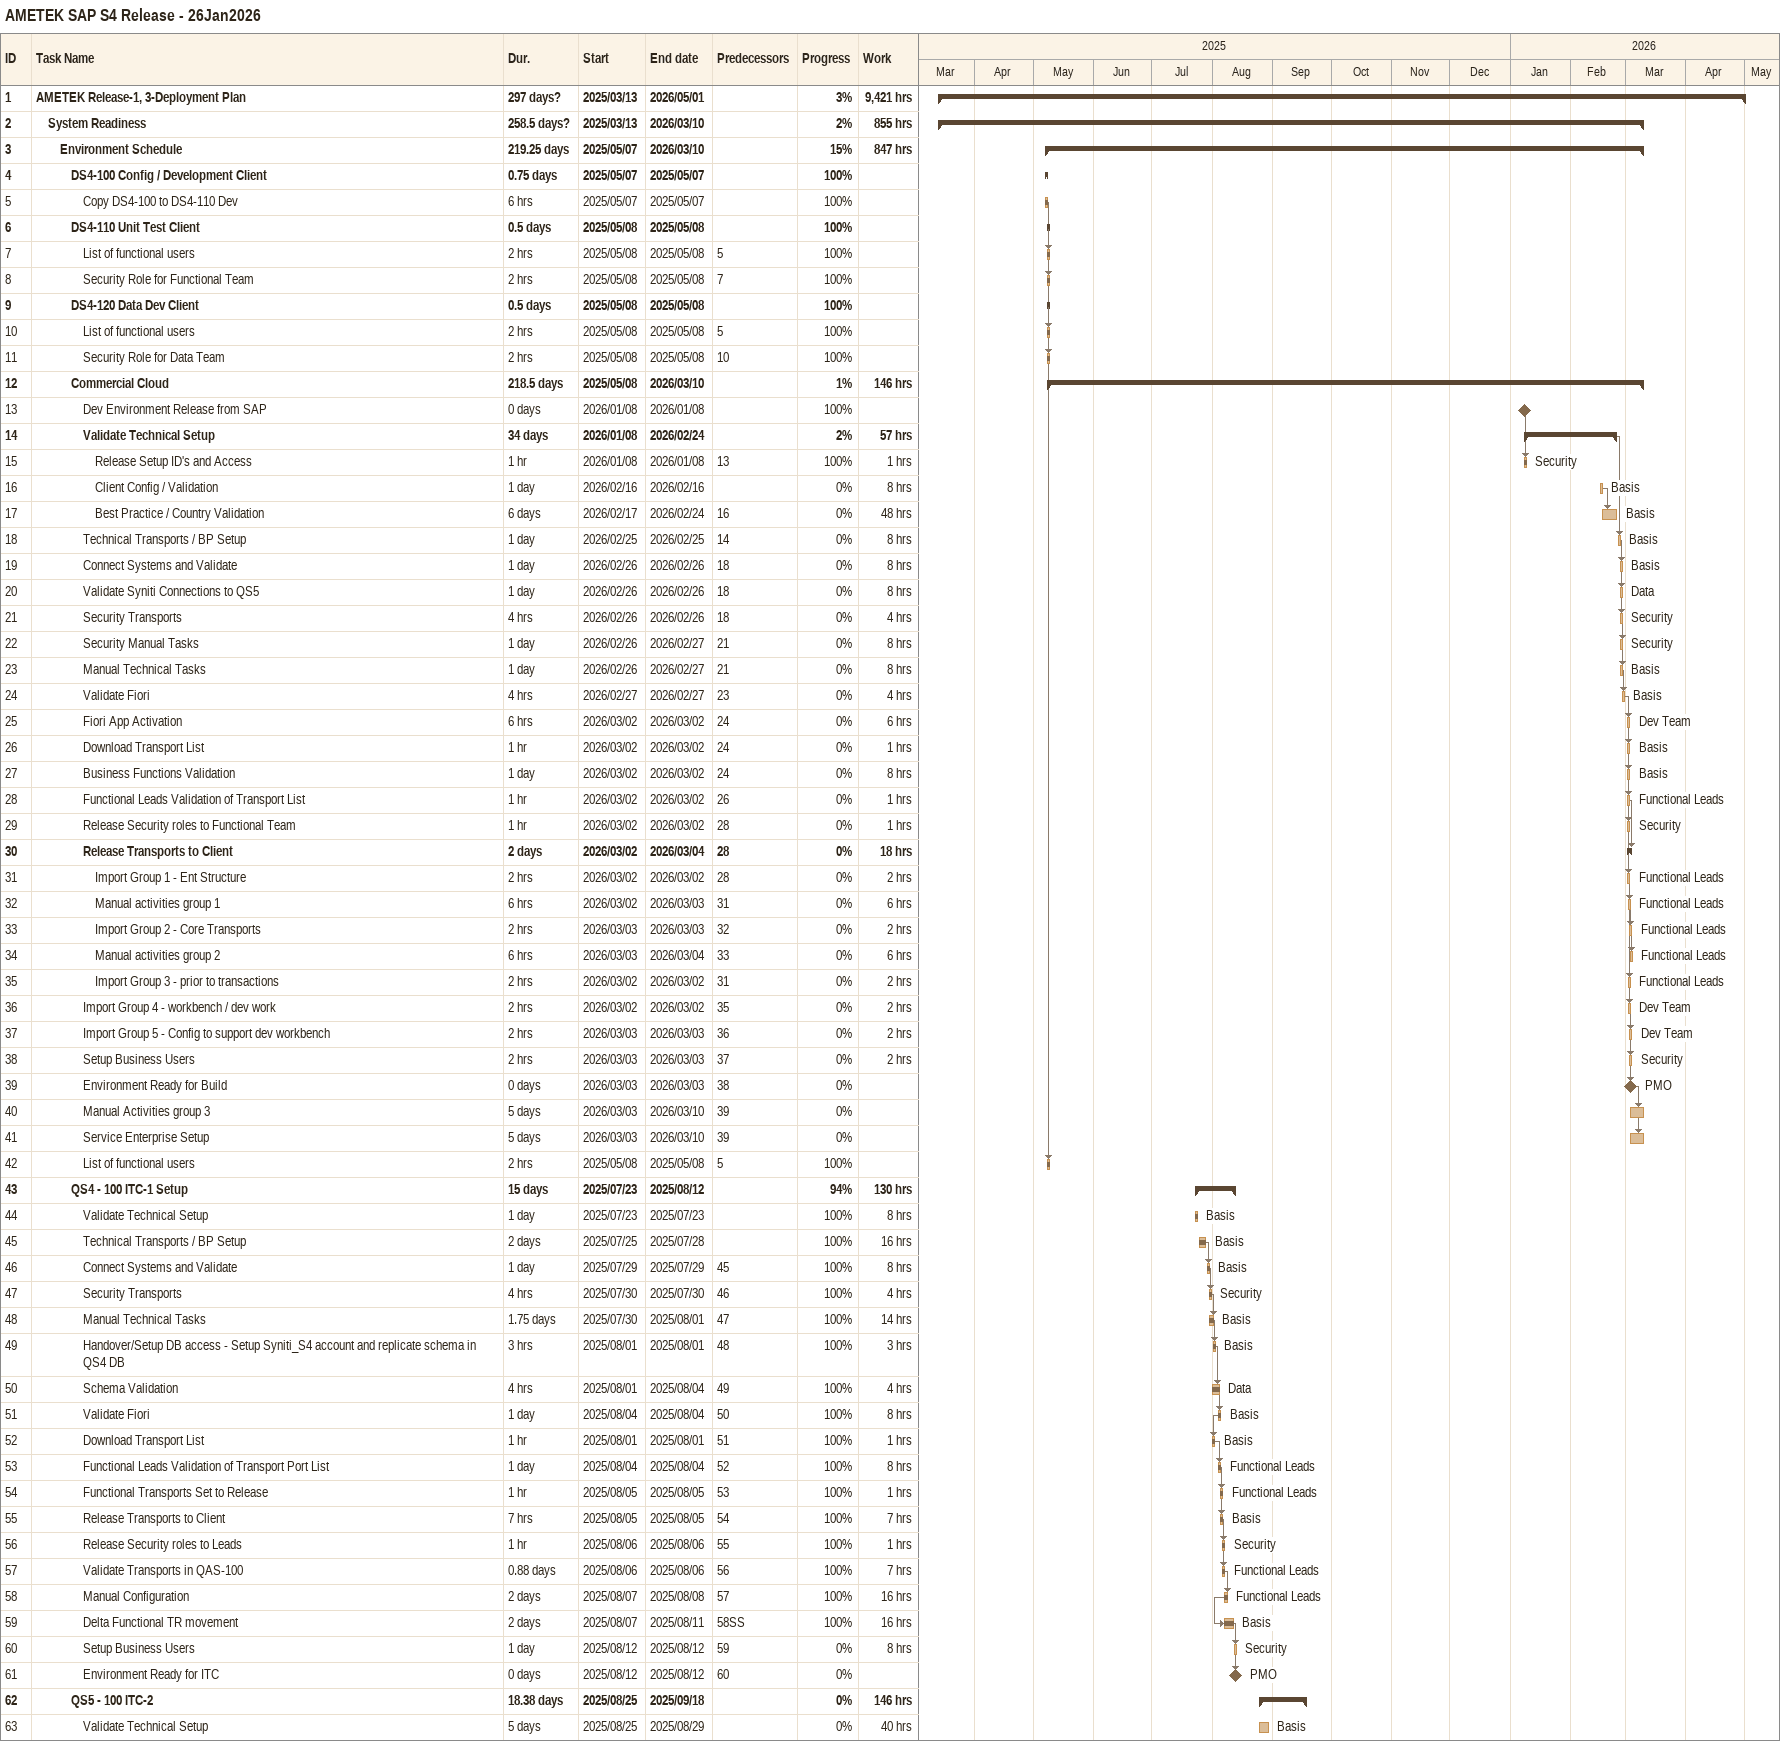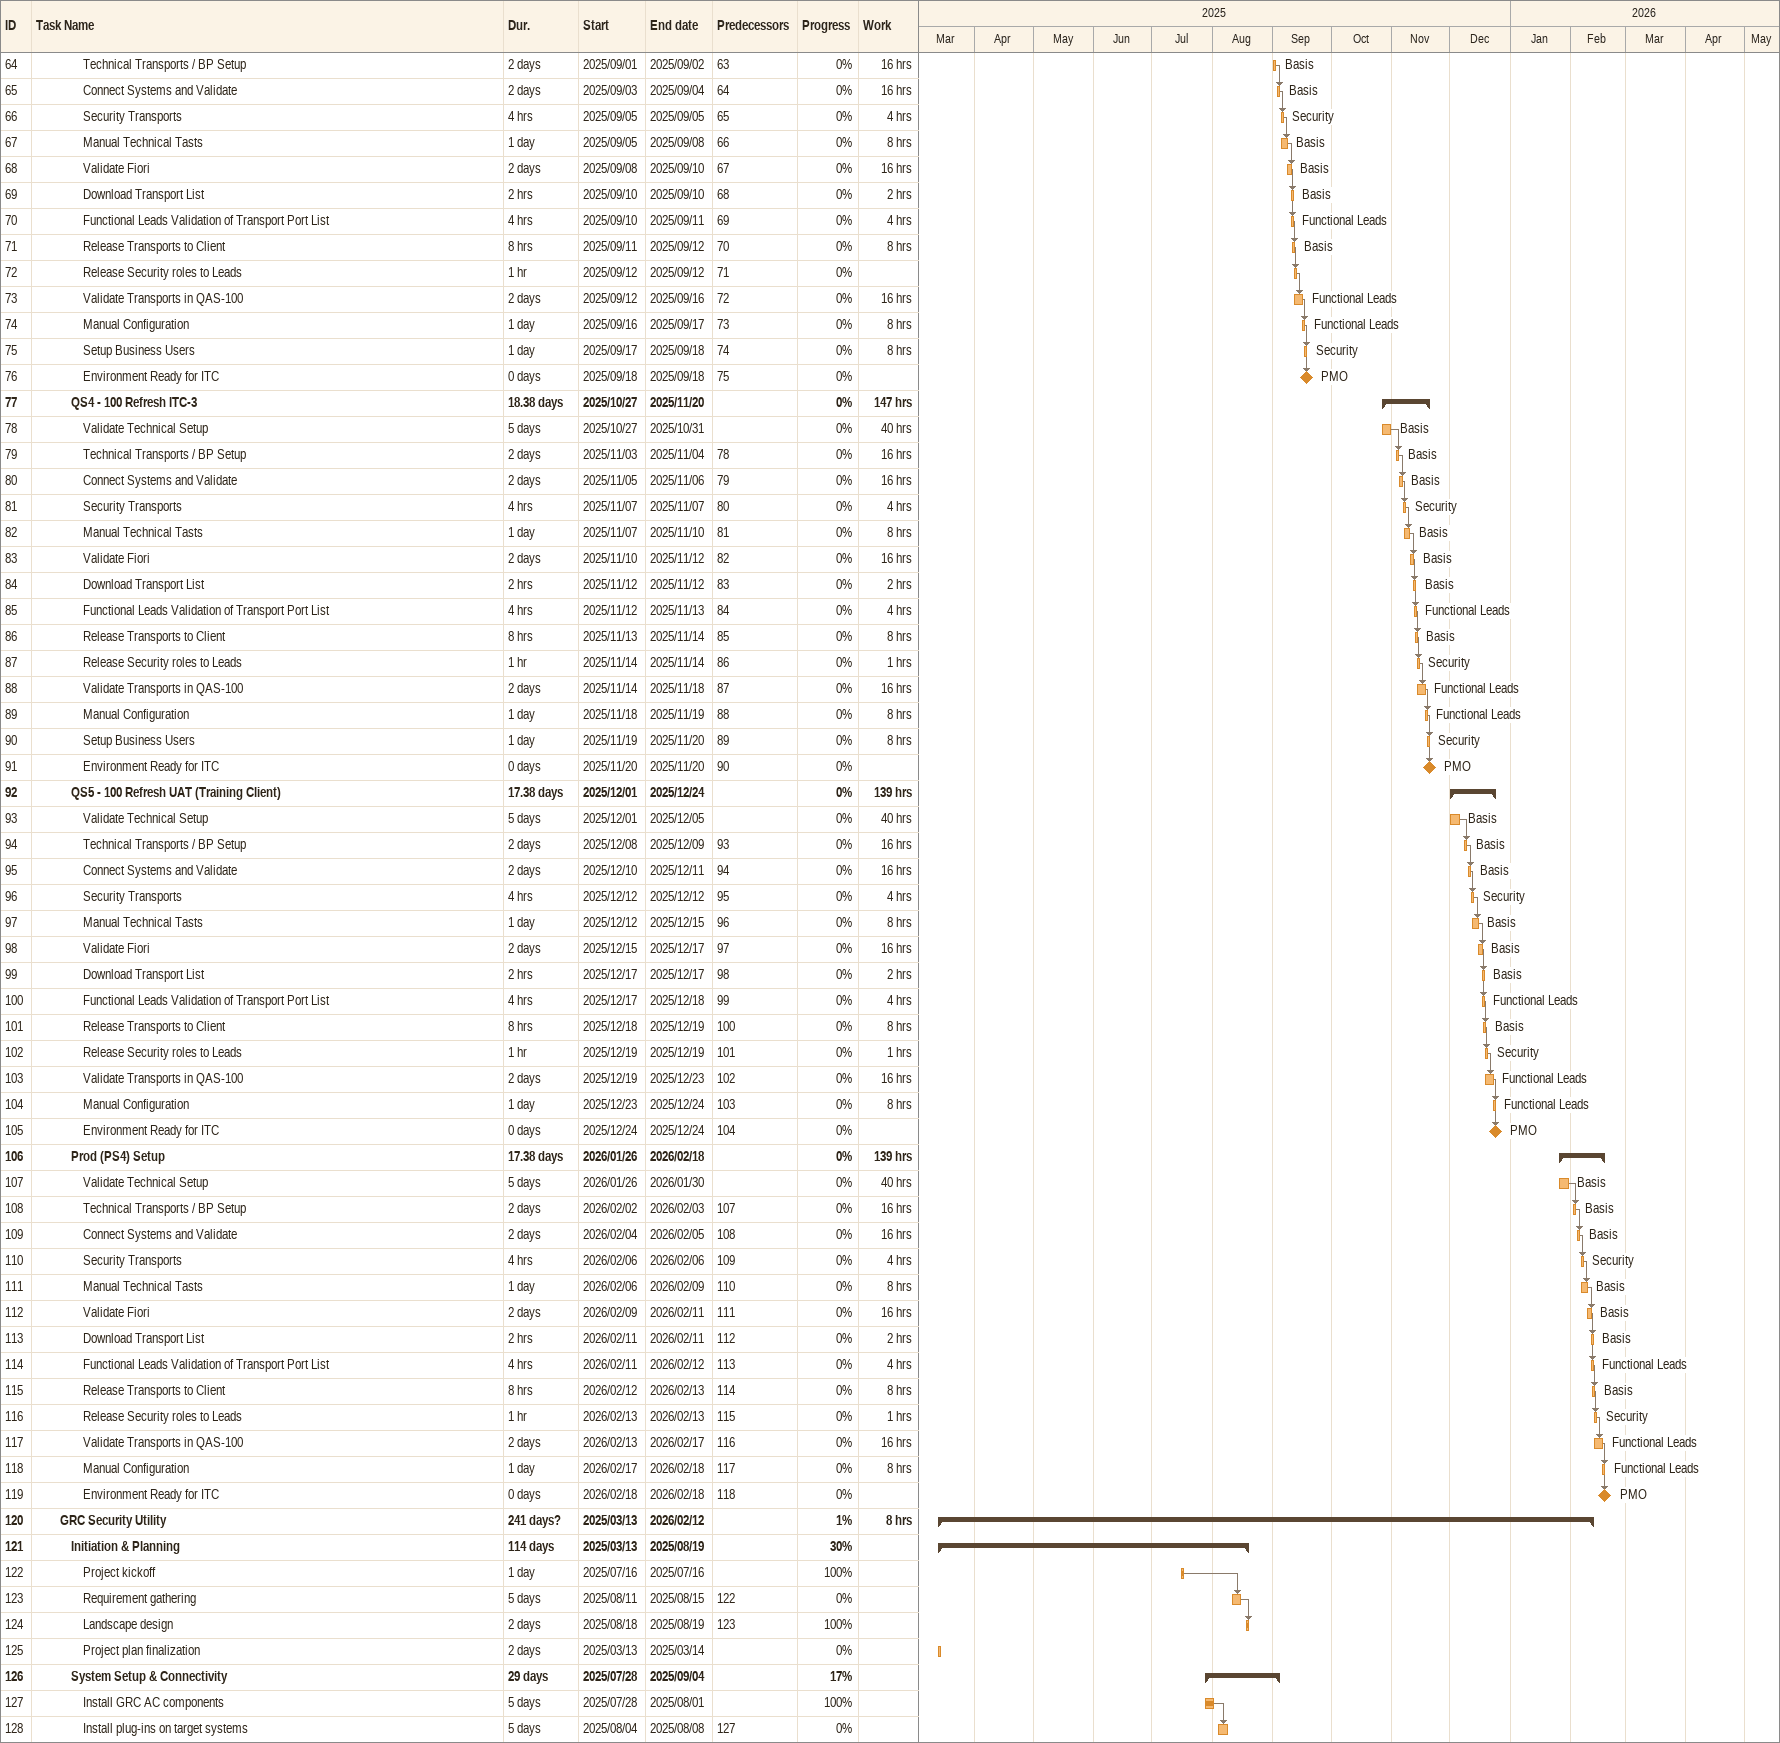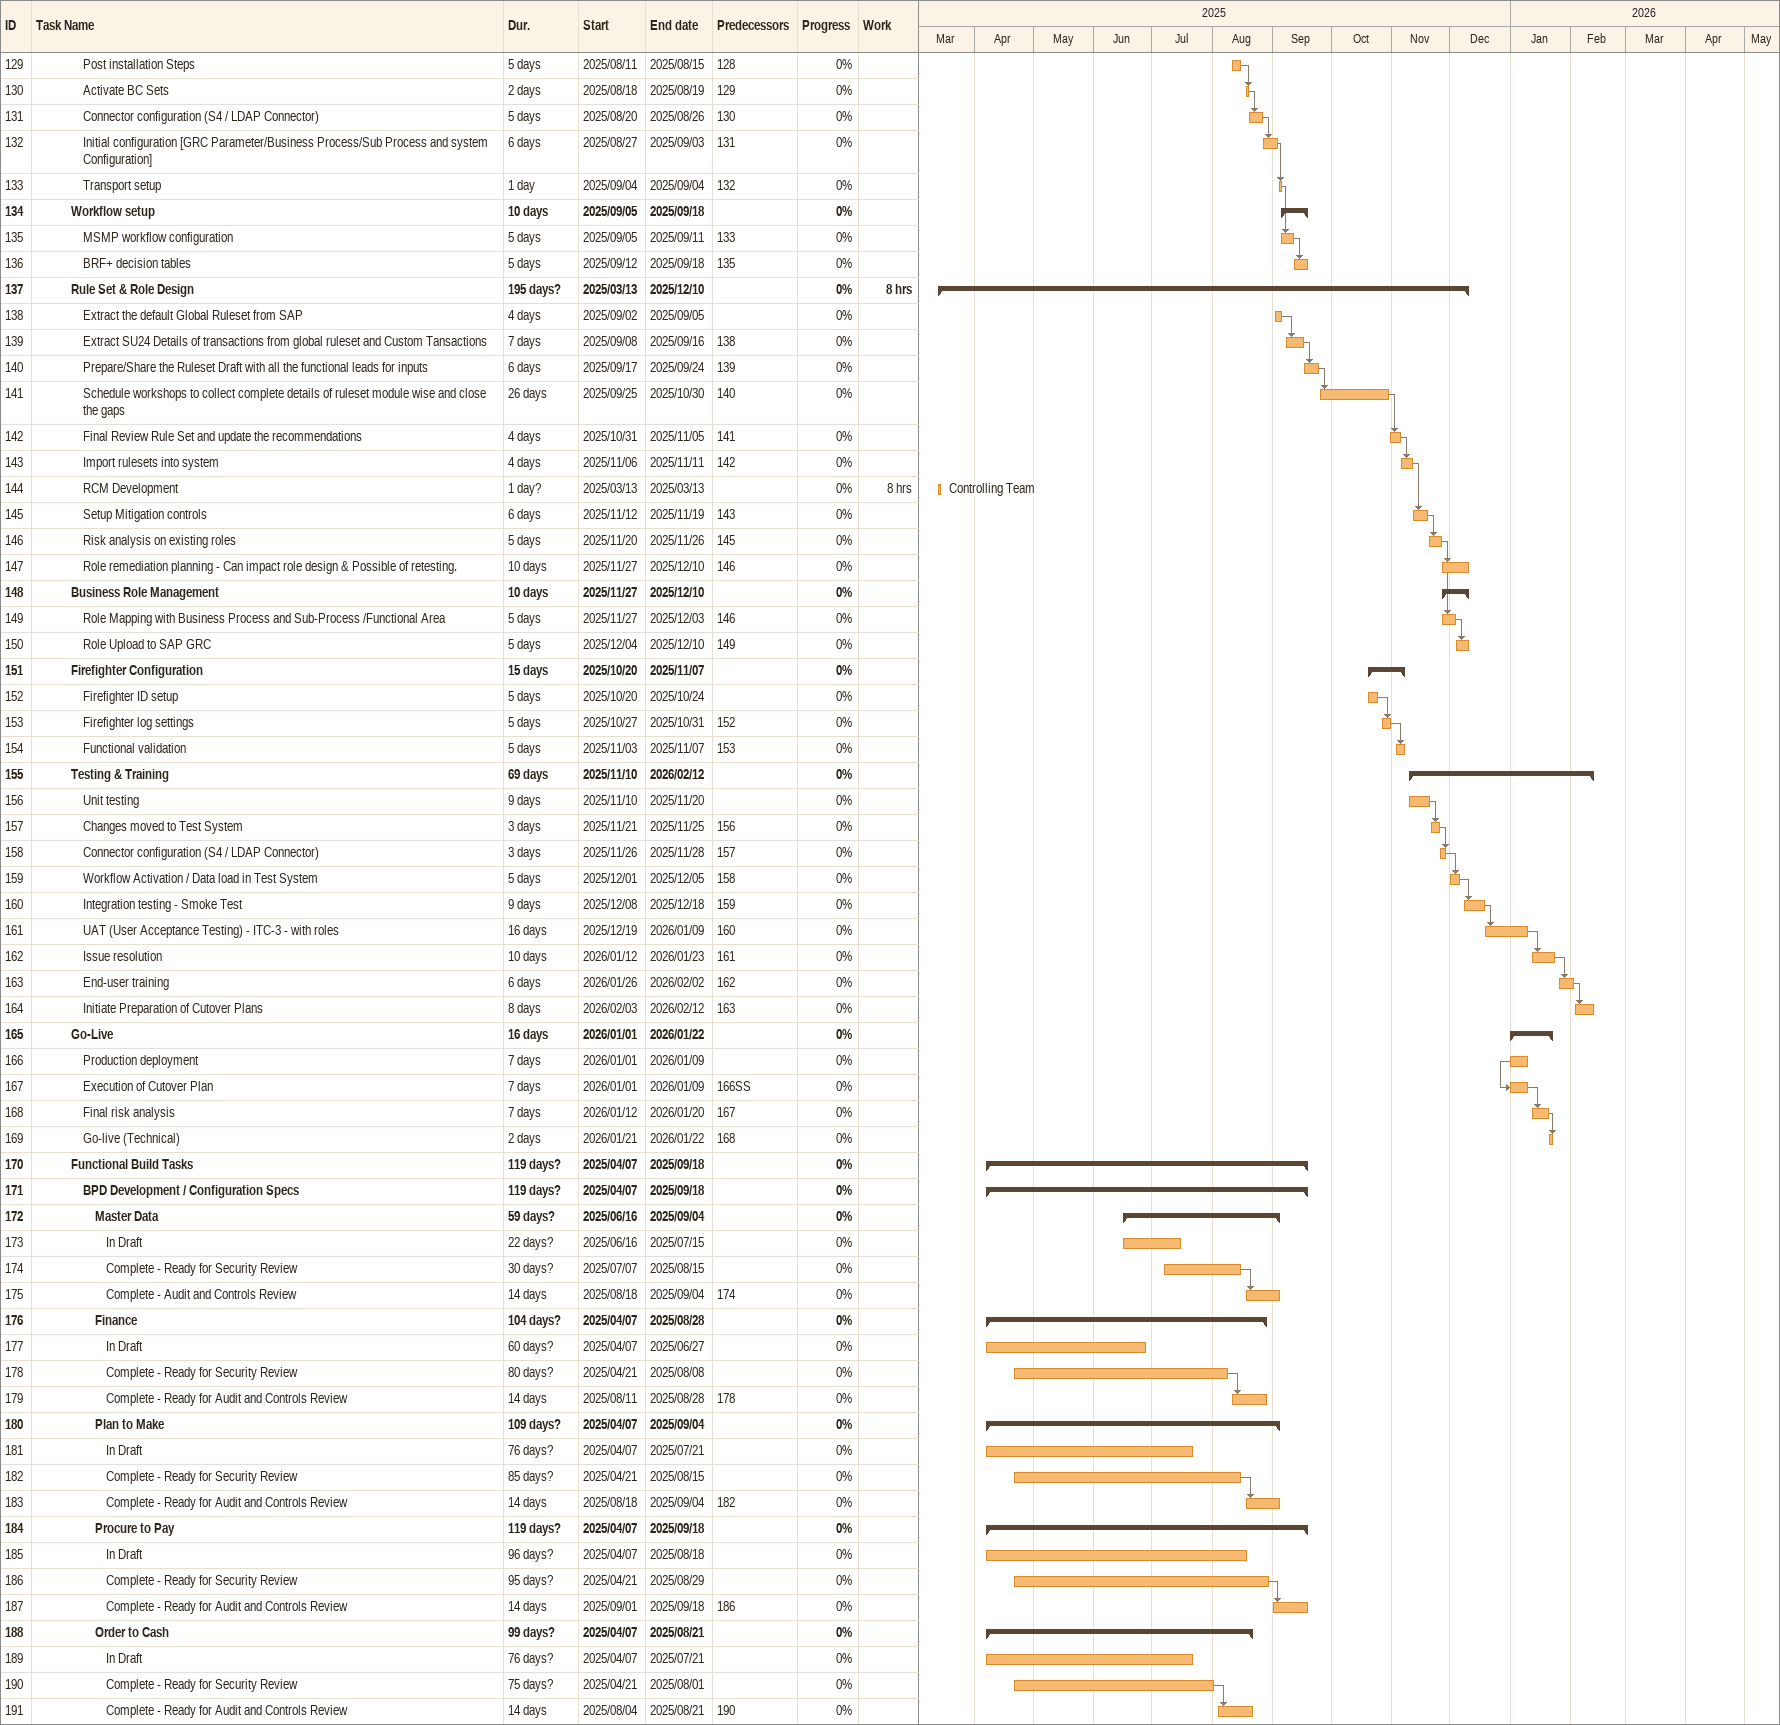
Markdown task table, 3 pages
AMETEK SAP S4 Release - 26Jan2026

| ID | Level | Task | Duration | Start | Finish | Predecessors | Resources | % complete | Work (h) |
|---|---|---|---|---|---|---|---|---|---|
| 1 | 1 | **AMETEK Release-1, 3-Deployment Plan** | 297d? | 2025-03-13 | 2026-05-01 |  |  | 3 | 9421 |
| 2 | 2 | **System Readiness** | 258.5d? | 2025-03-13 | 2026-03-10 |  |  | 2 | 855 |
| 3 | 3 | **Environment Schedule** | 219.25d | 2025-05-07 | 2026-03-10 |  |  | 15 | 847 |
| 4 | 4 | **DS4-100 Config / Development Client** | 0.75d | 2025-05-07 | 2025-05-07 |  |  | 100 |  |
| 5 | 5 | Copy DS4-100 to DS4-110 Dev | 6h | 2025-05-07 | 2025-05-07 |  |  | 100 |  |
| 6 | 4 | **DS4-110 Unit Test Client** | 0.5d | 2025-05-08 | 2025-05-08 |  |  | 100 |  |
| 7 | 5 | List of functional users | 2h | 2025-05-08 | 2025-05-08 | 5 |  | 100 |  |
| 8 | 5 | Security Role for Functional Team | 2h | 2025-05-08 | 2025-05-08 | 7 |  | 100 |  |
| 9 | 4 | **DS4-120 Data Dev Client** | 0.5d | 2025-05-08 | 2025-05-08 |  |  | 100 |  |
| 10 | 5 | List of functional users | 2h | 2025-05-08 | 2025-05-08 | 5 |  | 100 |  |
| 11 | 5 | Security Role for Data Team | 2h | 2025-05-08 | 2025-05-08 | 10 |  | 100 |  |
| 12 | 4 | **Commercial Cloud** | 218.5d | 2025-05-08 | 2026-03-10 |  |  | 1 | 146 |
| 13 | 5 | Dev Environment Release from SAP | 0d | 2026-01-08 | 2026-01-08 |  |  | 100 |  |
| 14 | 5 | **Validate Technical Setup** | 34d | 2026-01-08 | 2026-02-24 |  |  | 2 | 57 |
| 15 | 6 | Release Setup ID's and Access | 1h | 2026-01-08 | 2026-01-08 | 13 | Security | 100 | 1 |
| 16 | 6 | Client Config / Validation | 1d | 2026-02-16 | 2026-02-16 |  | Basis | 0 | 8 |
| 17 | 6 | Best Practice / Country Validation | 6d | 2026-02-17 | 2026-02-24 | 16 | Basis | 0 | 48 |
| 18 | 5 | Technical Transports / BP Setup | 1d | 2026-02-25 | 2026-02-25 | 14 | Basis | 0 | 8 |
| 19 | 5 | Connect Systems and Validate | 1d | 2026-02-26 | 2026-02-26 | 18 | Basis | 0 | 8 |
| 20 | 5 | Validate Syniti Connections to QS5 | 1d | 2026-02-26 | 2026-02-26 | 18 | Data | 0 | 8 |
| 21 | 5 | Security Transports | 4h | 2026-02-26 | 2026-02-26 | 18 | Security | 0 | 4 |
| 22 | 5 | Security Manual Tasks | 1d | 2026-02-26 | 2026-02-27 | 21 | Security | 0 | 8 |
| 23 | 5 | Manual Technical Tasks | 1d | 2026-02-26 | 2026-02-27 | 21 | Basis | 0 | 8 |
| 24 | 5 | Validate Fiori | 4h | 2026-02-27 | 2026-02-27 | 23 | Basis | 0 | 4 |
| 25 | 5 | Fiori App Activation | 6h | 2026-03-02 | 2026-03-02 | 24 | Dev Team | 0 | 6 |
| 26 | 5 | Download Transport List | 1h | 2026-03-02 | 2026-03-02 | 24 | Basis | 0 | 1 |
| 27 | 5 | Business Functions Validation | 1d | 2026-03-02 | 2026-03-02 | 24 | Basis | 0 | 8 |
| 28 | 5 | Functional Leads Validation of Transport List | 1h | 2026-03-02 | 2026-03-02 | 26 | Functional Leads | 0 | 1 |
| 29 | 5 | Release Security roles to Functional Team | 1h | 2026-03-02 | 2026-03-02 | 28 | Security | 0 | 1 |
| 30 | 5 | **Release Transports to Client** | 2d | 2026-03-02 | 2026-03-04 | 28 |  | 0 | 18 |
| 31 | 6 | Import Group 1 - Ent Structure | 2h | 2026-03-02 | 2026-03-02 | 28 | Functional Leads | 0 | 2 |
| 32 | 6 | Manual activities group 1 | 6h | 2026-03-02 | 2026-03-03 | 31 | Functional Leads | 0 | 6 |
| 33 | 6 | Import Group 2 - Core Transports | 2h | 2026-03-03 | 2026-03-03 | 32 | Functional Leads | 0 | 2 |
| 34 | 6 | Manual activities group 2 | 6h | 2026-03-03 | 2026-03-04 | 33 | Functional Leads | 0 | 6 |
| 35 | 6 | Import Group 3 - prior to transactions | 2h | 2026-03-02 | 2026-03-02 | 31 | Functional Leads | 0 | 2 |
| 36 | 5 | Import Group 4 - workbench / dev work | 2h | 2026-03-02 | 2026-03-02 | 35 | Dev Team | 0 | 2 |
| 37 | 5 | Import Group 5 - Config to support dev workbench | 2h | 2026-03-03 | 2026-03-03 | 36 | Dev Team | 0 | 2 |
| 38 | 5 | Setup Business Users | 2h | 2026-03-03 | 2026-03-03 | 37 | Security | 0 | 2 |
| 39 | 5 | Environment Ready for Build | 0d | 2026-03-03 | 2026-03-03 | 38 | PMO | 0 |  |
| 40 | 5 | Manual Activities group 3 | 5d | 2026-03-03 | 2026-03-10 | 39 |  | 0 |  |
| 41 | 5 | Service Enterprise Setup | 5d | 2026-03-03 | 2026-03-10 | 39 |  | 0 |  |
| 42 | 5 | List of functional users | 2h | 2025-05-08 | 2025-05-08 | 5 |  | 100 |  |
| 43 | 4 | **QS4 - 100 ITC-1 Setup** | 15d | 2025-07-23 | 2025-08-12 |  |  | 94 | 130 |
| 44 | 5 | Validate Technical Setup | 1d | 2025-07-23 | 2025-07-23 |  | Basis | 100 | 8 |
| 45 | 5 | Technical Transports / BP Setup | 2d | 2025-07-25 | 2025-07-28 |  | Basis | 100 | 16 |
| 46 | 5 | Connect Systems and Validate | 1d | 2025-07-29 | 2025-07-29 | 45 | Basis | 100 | 8 |
| 47 | 5 | Security Transports | 4h | 2025-07-30 | 2025-07-30 | 46 | Security | 100 | 4 |
| 48 | 5 | Manual Technical Tasks | 1.75d | 2025-07-30 | 2025-08-01 | 47 | Basis | 100 | 14 |
| 49 | 5 | Handover/Setup DB access - Setup Syniti_S4 account and replicate schema in QS4 DB | 3h | 2025-08-01 | 2025-08-01 | 48 | Basis | 100 | 3 |
| 50 | 5 | Schema Validation | 4h | 2025-08-01 | 2025-08-04 | 49 | Data | 100 | 4 |
| 51 | 5 | Validate Fiori | 1d | 2025-08-04 | 2025-08-04 | 50 | Basis | 100 | 8 |
| 52 | 5 | Download Transport List | 1h | 2025-08-01 | 2025-08-01 | 51 | Basis | 100 | 1 |
| 53 | 5 | Functional Leads Validation of Transport Port List | 1d | 2025-08-04 | 2025-08-04 | 52 | Functional Leads | 100 | 8 |
| 54 | 5 | Functional Transports Set to Release | 1h | 2025-08-05 | 2025-08-05 | 53 | Functional Leads | 100 | 1 |
| 55 | 5 | Release Transports to Client | 7h | 2025-08-05 | 2025-08-05 | 54 | Basis | 100 | 7 |
| 56 | 5 | Release Security roles to Leads | 1h | 2025-08-06 | 2025-08-06 | 55 | Security | 100 | 1 |
| 57 | 5 | Validate Transports in QAS-100 | 0.88d | 2025-08-06 | 2025-08-06 | 56 | Functional Leads | 100 | 7 |
| 58 | 5 | Manual Configuration | 2d | 2025-08-07 | 2025-08-08 | 57 | Functional Leads | 100 | 16 |
| 59 | 5 | Delta Functional TR movement | 2d | 2025-08-07 | 2025-08-11 | 58SS | Basis | 100 | 16 |
| 60 | 5 | Setup Business Users | 1d | 2025-08-12 | 2025-08-12 | 59 | Security | 0 | 8 |
| 61 | 5 | Environment Ready for ITC | 0d | 2025-08-12 | 2025-08-12 | 60 | PMO | 0 |  |
| 62 | 4 | **QS5 - 100 ITC-2** | 18.38d | 2025-08-25 | 2025-09-18 |  |  | 0 | 146 |
| 63 | 5 | Validate Technical Setup | 5d | 2025-08-25 | 2025-08-29 |  | Basis | 0 | 40 |
| 64 | 5 | Technical Transports / BP Setup | 2d | 2025-09-01 | 2025-09-02 | 63 | Basis | 0 | 16 |
| 65 | 5 | Connect Systems and Validate | 2d | 2025-09-03 | 2025-09-04 | 64 | Basis | 0 | 16 |
| 66 | 5 | Security Transports | 4h | 2025-09-05 | 2025-09-05 | 65 | Security | 0 | 4 |
| 67 | 5 | Manual Technical Tasts | 1d | 2025-09-05 | 2025-09-08 | 66 | Basis | 0 | 8 |
| 68 | 5 | Validate Fiori | 2d | 2025-09-08 | 2025-09-10 | 67 | Basis | 0 | 16 |
| 69 | 5 | Download Transport List | 2h | 2025-09-10 | 2025-09-10 | 68 | Basis | 0 | 2 |
| 70 | 5 | Functional Leads Validation of Transport Port List | 4h | 2025-09-10 | 2025-09-11 | 69 | Functional Leads | 0 | 4 |
| 71 | 5 | Release Transports to Client | 8h | 2025-09-11 | 2025-09-12 | 70 | Basis | 0 | 8 |
| 72 | 5 | Release Security roles to Leads | 1h | 2025-09-12 | 2025-09-12 | 71 |  | 0 |  |
| 73 | 5 | Validate Transports in QAS-100 | 2d | 2025-09-12 | 2025-09-16 | 72 | Functional Leads | 0 | 16 |
| 74 | 5 | Manual Configuration | 1d | 2025-09-16 | 2025-09-17 | 73 | Functional Leads | 0 | 8 |
| 75 | 5 | Setup Business Users | 1d | 2025-09-17 | 2025-09-18 | 74 | Security | 0 | 8 |
| 76 | 5 | Environment Ready for ITC | 0d | 2025-09-18 | 2025-09-18 | 75 | PMO | 0 |  |
| 77 | 4 | **QS4 - 100 Refresh ITC-3** | 18.38d | 2025-10-27 | 2025-11-20 |  |  | 0 | 147 |
| 78 | 5 | Validate Technical Setup | 5d | 2025-10-27 | 2025-10-31 |  | Basis | 0 | 40 |
| 79 | 5 | Technical Transports / BP Setup | 2d | 2025-11-03 | 2025-11-04 | 78 | Basis | 0 | 16 |
| 80 | 5 | Connect Systems and Validate | 2d | 2025-11-05 | 2025-11-06 | 79 | Basis | 0 | 16 |
| 81 | 5 | Security Transports | 4h | 2025-11-07 | 2025-11-07 | 80 | Security | 0 | 4 |
| 82 | 5 | Manual Technical Tasts | 1d | 2025-11-07 | 2025-11-10 | 81 | Basis | 0 | 8 |
| 83 | 5 | Validate Fiori | 2d | 2025-11-10 | 2025-11-12 | 82 | Basis | 0 | 16 |
| 84 | 5 | Download Transport List | 2h | 2025-11-12 | 2025-11-12 | 83 | Basis | 0 | 2 |
| 85 | 5 | Functional Leads Validation of Transport Port List | 4h | 2025-11-12 | 2025-11-13 | 84 | Functional Leads | 0 | 4 |
| 86 | 5 | Release Transports to Client | 8h | 2025-11-13 | 2025-11-14 | 85 | Basis | 0 | 8 |
| 87 | 5 | Release Security roles to Leads | 1h | 2025-11-14 | 2025-11-14 | 86 | Security | 0 | 1 |
| 88 | 5 | Validate Transports in QAS-100 | 2d | 2025-11-14 | 2025-11-18 | 87 | Functional Leads | 0 | 16 |
| 89 | 5 | Manual Configuration | 1d | 2025-11-18 | 2025-11-19 | 88 | Functional Leads | 0 | 8 |
| 90 | 5 | Setup Business Users | 1d | 2025-11-19 | 2025-11-20 | 89 | Security | 0 | 8 |
| 91 | 5 | Environment Ready for ITC | 0d | 2025-11-20 | 2025-11-20 | 90 | PMO | 0 |  |
| 92 | 4 | **QS5 - 100 Refresh UAT (Training Client)** | 17.38d | 2025-12-01 | 2025-12-24 |  |  | 0 | 139 |
| 93 | 5 | Validate Technical Setup | 5d | 2025-12-01 | 2025-12-05 |  | Basis | 0 | 40 |
| 94 | 5 | Technical Transports / BP Setup | 2d | 2025-12-08 | 2025-12-09 | 93 | Basis | 0 | 16 |
| 95 | 5 | Connect Systems and Validate | 2d | 2025-12-10 | 2025-12-11 | 94 | Basis | 0 | 16 |
| 96 | 5 | Security Transports | 4h | 2025-12-12 | 2025-12-12 | 95 | Security | 0 | 4 |
| 97 | 5 | Manual Technical Tasts | 1d | 2025-12-12 | 2025-12-15 | 96 | Basis | 0 | 8 |
| 98 | 5 | Validate Fiori | 2d | 2025-12-15 | 2025-12-17 | 97 | Basis | 0 | 16 |
| 99 | 5 | Download Transport List | 2h | 2025-12-17 | 2025-12-17 | 98 | Basis | 0 | 2 |
| 100 | 5 | Functional Leads Validation of Transport Port List | 4h | 2025-12-17 | 2025-12-18 | 99 | Functional Leads | 0 | 4 |
| 101 | 5 | Release Transports to Client | 8h | 2025-12-18 | 2025-12-19 | 100 | Basis | 0 | 8 |
| 102 | 5 | Release Security roles to Leads | 1h | 2025-12-19 | 2025-12-19 | 101 | Security | 0 | 1 |
| 103 | 5 | Validate Transports in QAS-100 | 2d | 2025-12-19 | 2025-12-23 | 102 | Functional Leads | 0 | 16 |
| 104 | 5 | Manual Configuration | 1d | 2025-12-23 | 2025-12-24 | 103 | Functional Leads | 0 | 8 |
| 105 | 5 | Environment Ready for ITC | 0d | 2025-12-24 | 2025-12-24 | 104 | PMO | 0 |  |
| 106 | 4 | **Prod (PS4) Setup** | 17.38d | 2026-01-26 | 2026-02-18 |  |  | 0 | 139 |
| 107 | 5 | Validate Technical Setup | 5d | 2026-01-26 | 2026-01-30 |  | Basis | 0 | 40 |
| 108 | 5 | Technical Transports / BP Setup | 2d | 2026-02-02 | 2026-02-03 | 107 | Basis | 0 | 16 |
| 109 | 5 | Connect Systems and Validate | 2d | 2026-02-04 | 2026-02-05 | 108 | Basis | 0 | 16 |
| 110 | 5 | Security Transports | 4h | 2026-02-06 | 2026-02-06 | 109 | Security | 0 | 4 |
| 111 | 5 | Manual Technical Tasts | 1d | 2026-02-06 | 2026-02-09 | 110 | Basis | 0 | 8 |
| 112 | 5 | Validate Fiori | 2d | 2026-02-09 | 2026-02-11 | 111 | Basis | 0 | 16 |
| 113 | 5 | Download Transport List | 2h | 2026-02-11 | 2026-02-11 | 112 | Basis | 0 | 2 |
| 114 | 5 | Functional Leads Validation of Transport Port List | 4h | 2026-02-11 | 2026-02-12 | 113 | Functional Leads | 0 | 4 |
| 115 | 5 | Release Transports to Client | 8h | 2026-02-12 | 2026-02-13 | 114 | Basis | 0 | 8 |
| 116 | 5 | Release Security roles to Leads | 1h | 2026-02-13 | 2026-02-13 | 115 | Security | 0 | 1 |
| 117 | 5 | Validate Transports in QAS-100 | 2d | 2026-02-13 | 2026-02-17 | 116 | Functional Leads | 0 | 16 |
| 118 | 5 | Manual Configuration | 1d | 2026-02-17 | 2026-02-18 | 117 | Functional Leads | 0 | 8 |
| 119 | 5 | Environment Ready for ITC | 0d | 2026-02-18 | 2026-02-18 | 118 | PMO | 0 |  |
| 120 | 3 | **GRC Security Utility** | 241d? | 2025-03-13 | 2026-02-12 |  |  | 1 | 8 |
| 121 | 4 | **Initiation & Planning** | 114d | 2025-03-13 | 2025-08-19 |  |  | 30 |  |
| 122 | 5 | Project kickoff | 1d | 2025-07-16 | 2025-07-16 |  |  | 100 |  |
| 123 | 5 | Requirement gathering | 5d | 2025-08-11 | 2025-08-15 | 122 |  | 0 |  |
| 124 | 5 | Landscape design | 2d | 2025-08-18 | 2025-08-19 | 123 |  | 100 |  |
| 125 | 5 | Project plan finalization | 2d | 2025-03-13 | 2025-03-14 |  |  | 0 |  |
| 126 | 4 | **System Setup & Connectivity** | 29d | 2025-07-28 | 2025-09-04 |  |  | 17 |  |
| 127 | 5 | Install GRC AC components | 5d | 2025-07-28 | 2025-08-01 |  |  | 100 |  |
| 128 | 5 | Install plug-ins on target systems | 5d | 2025-08-04 | 2025-08-08 | 127 |  | 0 |  |
| 129 | 5 | Post installation Steps | 5d | 2025-08-11 | 2025-08-15 | 128 |  | 0 |  |
| 130 | 5 | Activate BC Sets | 2d | 2025-08-18 | 2025-08-19 | 129 |  | 0 |  |
| 131 | 5 | Connector configuration (S4 / LDAP Connector) | 5d | 2025-08-20 | 2025-08-26 | 130 |  | 0 |  |
| 132 | 5 | Initial configuration [GRC Parameter/Business Process/Sub Process and system Configuration] | 6d | 2025-08-27 | 2025-09-03 | 131 |  | 0 |  |
| 133 | 5 | Transport setup | 1d | 2025-09-04 | 2025-09-04 | 132 |  | 0 |  |
| 134 | 4 | **Workflow setup** | 10d | 2025-09-05 | 2025-09-18 |  |  | 0 |  |
| 135 | 5 | MSMP workflow configuration | 5d | 2025-09-05 | 2025-09-11 | 133 |  | 0 |  |
| 136 | 5 | BRF+ decision tables | 5d | 2025-09-12 | 2025-09-18 | 135 |  | 0 |  |
| 137 | 4 | **Rule Set & Role Design** | 195d? | 2025-03-13 | 2025-12-10 |  |  | 0 | 8 |
| 138 | 5 | Extract the default Global Ruleset from SAP | 4d | 2025-09-02 | 2025-09-05 |  |  | 0 |  |
| 139 | 5 | Extract SU24 Details of transactions from global ruleset and Custom Tansactions | 7d | 2025-09-08 | 2025-09-16 | 138 |  | 0 |  |
| 140 | 5 | Prepare/Share the Ruleset Draft with all the functional leads for inputs | 6d | 2025-09-17 | 2025-09-24 | 139 |  | 0 |  |
| 141 | 5 | Schedule workshops to collect complete details of ruleset module wise and close the gaps | 26d | 2025-09-25 | 2025-10-30 | 140 |  | 0 |  |
| 142 | 5 | Final Review Rule Set and update the recommendations | 4d | 2025-10-31 | 2025-11-05 | 141 |  | 0 |  |
| 143 | 5 | Import rulesets into system | 4d | 2025-11-06 | 2025-11-11 | 142 |  | 0 |  |
| 144 | 5 | RCM Development | 1d? | 2025-03-13 | 2025-03-13 |  | Controlling Team | 0 | 8 |
| 145 | 5 | Setup Mitigation controls | 6d | 2025-11-12 | 2025-11-19 | 143 |  | 0 |  |
| 146 | 5 | Risk analysis on existing roles | 5d | 2025-11-20 | 2025-11-26 | 145 |  | 0 |  |
| 147 | 5 | Role remediation planning - Can impact role design & Possible of retesting. | 10d | 2025-11-27 | 2025-12-10 | 146 |  | 0 |  |
| 148 | 4 | **Business Role Management** | 10d | 2025-11-27 | 2025-12-10 |  |  | 0 |  |
| 149 | 5 | Role Mapping with Business Process and Sub-Process /Functional Area | 5d | 2025-11-27 | 2025-12-03 | 146 |  | 0 |  |
| 150 | 5 | Role Upload to SAP GRC | 5d | 2025-12-04 | 2025-12-10 | 149 |  | 0 |  |
| 151 | 4 | **Firefighter Configuration** | 15d | 2025-10-20 | 2025-11-07 |  |  | 0 |  |
| 152 | 5 | Firefighter ID setup | 5d | 2025-10-20 | 2025-10-24 |  |  | 0 |  |
| 153 | 5 | Firefighter log settings | 5d | 2025-10-27 | 2025-10-31 | 152 |  | 0 |  |
| 154 | 5 | Functional validation | 5d | 2025-11-03 | 2025-11-07 | 153 |  | 0 |  |
| 155 | 4 | **Testing & Training** | 69d | 2025-11-10 | 2026-02-12 |  |  | 0 |  |
| 156 | 5 | Unit testing | 9d | 2025-11-10 | 2025-11-20 |  |  | 0 |  |
| 157 | 5 | Changes moved to Test System | 3d | 2025-11-21 | 2025-11-25 | 156 |  | 0 |  |
| 158 | 5 | Connector configuration (S4 / LDAP Connector) | 3d | 2025-11-26 | 2025-11-28 | 157 |  | 0 |  |
| 159 | 5 | Workflow Activation / Data load in Test System | 5d | 2025-12-01 | 2025-12-05 | 158 |  | 0 |  |
| 160 | 5 | Integration testing - Smoke Test | 9d | 2025-12-08 | 2025-12-18 | 159 |  | 0 |  |
| 161 | 5 | UAT (User Acceptance Testing) - ITC-3 - with roles | 16d | 2025-12-19 | 2026-01-09 | 160 |  | 0 |  |
| 162 | 5 | Issue resolution | 10d | 2026-01-12 | 2026-01-23 | 161 |  | 0 |  |
| 163 | 5 | End-user training | 6d | 2026-01-26 | 2026-02-02 | 162 |  | 0 |  |
| 164 | 5 | Initiate Preparation of Cutover Plans | 8d | 2026-02-03 | 2026-02-12 | 163 |  | 0 |  |
| 165 | 4 | **Go-Live** | 16d | 2026-01-01 | 2026-01-22 |  |  | 0 |  |
| 166 | 5 | Production deployment | 7d | 2026-01-01 | 2026-01-09 |  |  | 0 |  |
| 167 | 5 | Execution of Cutover Plan | 7d | 2026-01-01 | 2026-01-09 | 166SS |  | 0 |  |
| 168 | 5 | Final risk analysis | 7d | 2026-01-12 | 2026-01-20 | 167 |  | 0 |  |
| 169 | 5 | Go-live (Technical) | 2d | 2026-01-21 | 2026-01-22 | 168 |  | 0 |  |
| 170 | 4 | **Functional Build Tasks** | 119d? | 2025-04-07 | 2025-09-18 |  |  | 0 |  |
| 171 | 5 | **BPD Development / Configuration Specs** | 119d? | 2025-04-07 | 2025-09-18 |  |  | 0 |  |
| 172 | 6 | **Master Data** | 59d? | 2025-06-16 | 2025-09-04 |  |  | 0 |  |
| 173 | 7 | In Draft | 22d? | 2025-06-16 | 2025-07-15 |  |  | 0 |  |
| 174 | 7 | Complete - Ready for Security Review | 30d? | 2025-07-07 | 2025-08-15 |  |  | 0 |  |
| 175 | 7 | Complete - Audit and Controls Review | 14d | 2025-08-18 | 2025-09-04 | 174 |  | 0 |  |
| 176 | 6 | **Finance** | 104d? | 2025-04-07 | 2025-08-28 |  |  | 0 |  |
| 177 | 7 | In Draft | 60d? | 2025-04-07 | 2025-06-27 |  |  | 0 |  |
| 178 | 7 | Complete - Ready for Security Review | 80d? | 2025-04-21 | 2025-08-08 |  |  | 0 |  |
| 179 | 7 | Complete - Ready for Audit and Controls Review | 14d | 2025-08-11 | 2025-08-28 | 178 |  | 0 |  |
| 180 | 6 | **Plan to Make** | 109d? | 2025-04-07 | 2025-09-04 |  |  | 0 |  |
| 181 | 7 | In Draft | 76d? | 2025-04-07 | 2025-07-21 |  |  | 0 |  |
| 182 | 7 | Complete - Ready for Security Review | 85d? | 2025-04-21 | 2025-08-15 |  |  | 0 |  |
| 183 | 7 | Complete - Ready for Audit and Controls Review | 14d | 2025-08-18 | 2025-09-04 | 182 |  | 0 |  |
| 184 | 6 | **Procure to Pay** | 119d? | 2025-04-07 | 2025-09-18 |  |  | 0 |  |
| 185 | 7 | In Draft | 96d? | 2025-04-07 | 2025-08-18 |  |  | 0 |  |
| 186 | 7 | Complete - Ready for Security Review | 95d? | 2025-04-21 | 2025-08-29 |  |  | 0 |  |
| 187 | 7 | Complete - Ready for Audit and Controls Review | 14d | 2025-09-01 | 2025-09-18 | 186 |  | 0 |  |
| 188 | 6 | **Order to Cash** | 99d? | 2025-04-07 | 2025-08-21 |  |  | 0 |  |
| 189 | 7 | In Draft | 76d? | 2025-04-07 | 2025-07-21 |  |  | 0 |  |
| 190 | 7 | Complete - Ready for Security Review | 75d? | 2025-04-21 | 2025-08-01 |  |  | 0 |  |
| 191 | 7 | Complete - Ready for Audit and Controls Review | 14d | 2025-08-04 | 2025-08-21 | 190 |  | 0 |  |
